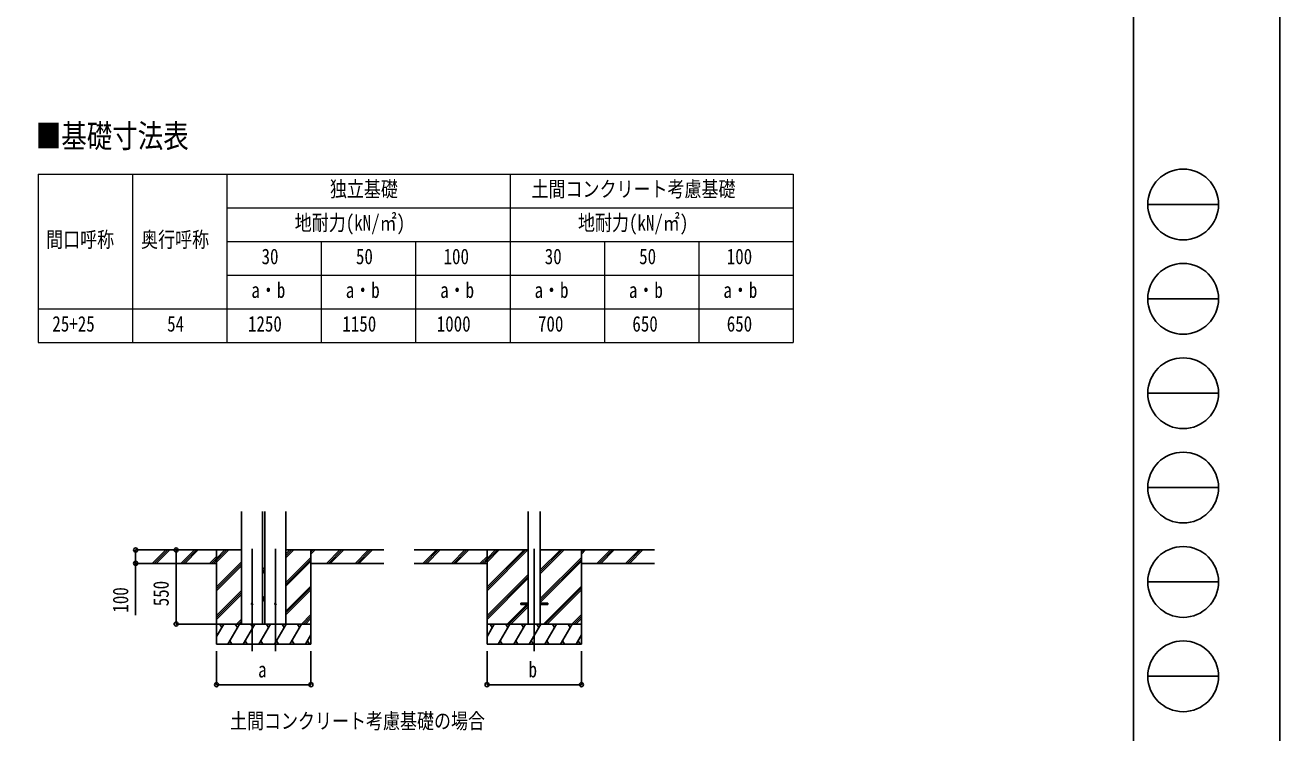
# Model space of a CAD drawing. Units: millimetres, scale not verified. Extents: x -14718 to 14718, y -10395 to 10395.
# Drawn here: x 5413 to 14718, y -6195 to -944 of the extents above; entities that cross this region are included whole.
import ezdxf
from ezdxf.enums import TextEntityAlignment as Align

# ---------------------------------------------------------------- set-up
doc = ezdxf.new("R2010")
doc.units = ezdxf.units.MM
doc.header["$LTSCALE"] = 50
doc.layers.add('0-1_TABLE1', color=7, linetype='Continuous', lineweight=18)
for name, color, linetype in [('0-2_USER1', 3, 'Continuous'), ('0-3_YKK_12', 2, 'Continuous'), ('0-4_YKK_13', 4, 'Continuous'), ('0-5_YKK_A1', 4, 'Continuous'), ('0-6_YKK_D', 6, 'Continuous'), ('0-7_YKK_ZWAK', 7, 'Continuous')]:
    doc.layers.add(name, color=color, linetype=linetype)
doc.styles.add('ＭＳ ゴシック', font='')
doc.styles.get('ＭＳ ゴシック').set_extended_font_data('MS Gothic')

msp = doc.modelspace()

# ---------------------------------------------------------------- linework, layer by layer
at = {"layer": '0-1_TABLE1'}
for p, q in [((5508.57, -2048.95), (11108.57, -2048.95)), ((5508.57, -2048.95), (5508.57, -3298.95)), ((6208.57, -2048.95), (6208.57, -3298.95)), ((6908.57, -2298.95), (11108.57, -2298.95)), ((6908.57, -2548.95), (11108.57, -2548.95)), ((7608.57, -2548.95), (7608.57, -3298.95)), ((8308.57, -2548.95), (8308.57, -3298.95)), ((9708.57, -2548.95), (9708.57, -3298.95)), ((10408.57, -2548.95), (10408.57, -3298.95)), ((6908.57, -2798.95), (11108.57, -2798.95))]:
    msp.add_line(p, q, dxfattribs=at)
for points in [[(6908.57, -2048.95), (6908.57, -2298.95), (6908.57, -3048.95), (6908.57, -3298.95)], [(9008.57, -2048.95), (9008.57, -2548.95), (9008.57, -3298.95)], [(11108.57, -2048.95), (11108.57, -2548.95), (11108.57, -2798.95), (11108.57, -3298.95)], [(5508.57, -3048.95), (6908.57, -3048.95), (11108.57, -3048.95)], [(5508.57, -3298.95), (6208.57, -3298.95), (11108.57, -3298.95)]]:
    msp.add_lwpolyline(points, dxfattribs=at)
at = {"layer": '0-3_YKK_12'}
for p, q in [((7095.82, -4828.29), (7095.82, -5587.5)), ((7269.32, -4828.29), (7269.32, -5587.5)), ((9188.13, -4828.29), (9188.13, -5587.5))]:
    msp.add_line(p, q, dxfattribs=at)
at = {"layer": '0-4_YKK_13'}
for p, q in [((9088.13, -5233), (9088.13, -5242)), ((9088.13, -5233), (9142.93, -5233)), ((9088.13, -5242), (9142.93, -5242)), ((9233.33, -5233), (9288.13, -5233)), ((9233.33, -5242), (9288.13, -5242)), ((9288.13, -5233), (9288.13, -5242))]:
    msp.add_line(p, q, dxfattribs=at)
for centre in [(7095.82, -5237.5), (7269.32, -5237.5)]:
    msp.add_circle(centre, 5, dxfattribs=at)
at = {"layer": '0-5_YKK_A1'}
for p, q in [((7018.07, -5387.44), (7018.07, -4552.15)), ((7173.57, -5387.44), (7173.57, -4552.15)), ((7191.57, -5387.44), (7191.57, -4552.15)), ((7347.07, -5387.44), (7347.07, -4552.15)), ((9142.93, -4552.15), (9142.93, -5387.5)), ((9233.33, -4552.15), (9233.33, -5387.5)), ((7018.07, -4837.5), (6291.62, -4837.5)), ((6358.3, -4936.1), (6456.9, -4837.5)), ((6371.04, -4937.5), (6471.04, -4837.5)), ((6385.19, -4937.5), (6485.19, -4837.5)), ((6570.44, -4936.1), (6669.03, -4837.5)), ((6583.18, -4937.5), (6683.18, -4837.5)), ((6597.32, -4937.5), (6697.32, -4837.5)), ((6832.57, -4928.13), (6923.2, -4837.5)), ((6832.57, -4913.99), (6909.06, -4837.5)), ((6832.57, -4899.85), (6894.92, -4837.5)), ((6832.57, -4837.5), (6832.57, -5537.5)), ((7347.07, -4895), (7404.57, -4837.5)), ((7347.07, -4880.86), (7390.43, -4837.5)), ((7347.07, -4866.71), (7376.28, -4837.5)), ((7347.07, -4837.5), (8073.52, -4837.5)), ((7532.57, -4837.5), (7532.57, -5537.5)), ((7532.57, -4868.94), (7564.01, -4837.5)), ((7532.57, -4854.79), (7549.86, -4837.5)), ((7532.57, -4840.65), (7535.72, -4837.5)), ((7647.85, -4937.5), (7747.85, -4837.5)), ((7661.99, -4937.5), (7762, -4837.5)), ((7676.14, -4937.5), (7776.14, -4837.5)), ((7859.98, -4937.5), (7959.99, -4837.5)), ((7874.13, -4937.5), (7974.13, -4837.5)), ((7888.27, -4937.5), (7988.27, -4837.5)), ((9142.93, -4837.5), (8297.18, -4837.5)), ((8363.86, -4936.1), (8462.46, -4837.5)), ((8376.6, -4937.5), (8476.6, -4837.5)), ((8390.74, -4937.5), (8490.74, -4837.5)), ((8575.99, -4936.1), (8674.59, -4837.5)), ((8588.73, -4937.5), (8688.73, -4837.5)), ((8602.88, -4937.5), (8702.88, -4837.5)), ((8838.13, -5111.98), (9112.61, -4837.5)), ((8838.13, -5126.12), (9126.75, -4837.5)), ((8838.13, -5140.26), (9140.89, -4837.5)), ((8838.13, -4928.13), (8928.76, -4837.5)), ((8838.13, -4913.99), (8914.62, -4837.5)), ((8838.13, -4899.85), (8900.47, -4837.5)), ((8838.13, -4837.5), (8838.13, -5537.5)), ((9233.33, -5014.3), (9410.13, -4837.5)), ((9233.33, -5000.16), (9395.98, -4837.5)), ((9233.33, -4986.01), (9381.84, -4837.5)), ((9233.33, -4837.5), (10079.08, -4837.5)), ((9538.13, -4837.5), (9538.13, -5537.5)), ((9538.13, -4868.94), (9569.56, -4837.5)), ((9538.13, -4854.79), (9555.42, -4837.5)), ((9538.13, -4840.65), (9541.28, -4837.5)), ((9653.41, -4937.5), (9753.41, -4837.5)), ((9667.55, -4937.5), (9767.55, -4837.5)), ((9681.69, -4937.5), (9781.7, -4837.5)), ((9865.54, -4937.5), (9965.54, -4837.5)), ((9879.68, -4937.5), (9979.69, -4837.5)), ((9893.83, -4937.5), (9993.83, -4837.5)), ((6782.57, -4936.1), (6832.57, -4886.1)), ((6795.31, -4937.5), (6832.57, -4900.24)), ((6809.45, -4937.5), (6832.57, -4914.38)), ((6832.57, -5111.98), (7018.07, -4926.48)), ((7347.07, -5078.84), (7532.57, -4893.35)), ((7347.07, -5092.99), (7532.57, -4907.49)), ((7347.07, -5107.13), (7532.57, -4921.63)), ((8788.13, -4936.1), (8838.13, -4886.1)), ((8800.87, -4937.5), (8838.13, -4900.24)), ((8815.01, -4937.5), (8838.13, -4914.38)), ((9233.33, -5198.14), (9538.13, -4893.35)), ((9233.33, -5212.29), (9538.13, -4907.49)), ((9233.33, -5226.43), (9538.13, -4921.63)), ((6832.57, -4937.5), (6291.62, -4937.5)), ((6832.57, -5126.12), (7018.07, -4940.62)), ((6832.57, -5140.26), (7018.07, -4954.76)), ((7173.57, -4983.11), (7191.57, -4965.11)), ((7173.57, -4997.25), (7191.57, -4979.25)), ((7173.57, -5011.4), (7191.57, -4993.4)), ((7532.57, -4937.5), (8073.52, -4937.5)), ((8838.13, -4937.5), (8297.18, -4937.5)), ((8838.13, -5324.11), (9142.93, -5019.31)), ((9538.13, -4937.5), (10079.08, -4937.5)), ((7347.07, -5290.98), (7532.57, -5105.48)), ((8838.13, -5338.25), (9142.93, -5033.45)), ((8838.13, -5352.39), (9142.93, -5047.59)), ((9256.1, -5387.5), (9538.13, -5105.48)), ((6832.57, -5324.11), (7018.07, -5138.61)), ((6832.57, -5338.25), (7018.07, -5152.75)), ((6832.57, -5352.39), (7018.07, -5166.89)), ((7173.57, -5195.24), (7191.57, -5177.24)), ((7173.57, -5209.38), (7191.57, -5191.38)), ((7173.57, -5223.53), (7191.57, -5205.53)), ((7347.07, -5305.12), (7532.57, -5119.62)), ((7347.07, -5319.26), (7532.57, -5133.76)), ((9270.24, -5387.5), (9538.13, -5119.62)), ((9284.39, -5387.5), (9538.13, -5133.76)), ((8986.87, -5387.5), (9132.37, -5242)), ((9001.01, -5387.5), (9142.93, -5245.58)), ((9015.15, -5387.5), (9142.93, -5259.73)), ((9141.37, -5233), (9142.93, -5231.44)), ((7532.57, -5387.5), (6832.57, -5387.5)), ((6832.57, -5387.5), (7330.57, -5387.5)), ((6832.57, -5480.52), (6886.28, -5387.5)), ((6871.28, -5413.48), (6856.28, -5387.5)), ((6915.14, -5537.5), (7001.75, -5387.5)), ((6986.75, -5413.48), (6971.75, -5387.5)), ((6981.31, -5387.5), (7018.07, -5350.74)), ((6995.45, -5387.5), (7018.07, -5364.88)), ((7009.6, -5387.5), (7018.07, -5379.03)), ((7030.62, -5537.5), (7117.22, -5387.5)), ((7102.22, -5413.48), (7087.22, -5387.5)), ((7146.09, -5537.5), (7232.69, -5387.5)), ((7217.69, -5413.48), (7202.69, -5387.5)), ((7261.56, -5537.5), (7348.16, -5387.5)), ((7333.16, -5413.48), (7318.16, -5387.5)), ((7377.03, -5537.5), (7463.63, -5387.5)), ((7448.63, -5413.48), (7433.63, -5387.5)), ((7462.68, -5387.5), (7532.57, -5317.61)), ((7476.82, -5387.5), (7532.57, -5331.75)), ((7490.96, -5387.5), (7532.57, -5345.89)), ((9538.13, -5387.5), (8838.13, -5387.5)), ((8838.13, -5387.5), (9336.13, -5387.5)), ((8838.13, -5480.52), (8891.83, -5387.5)), ((8876.83, -5413.48), (8861.83, -5387.5)), ((8920.7, -5537.5), (9007.3, -5387.5)), ((8992.3, -5413.48), (8977.3, -5387.5)), ((9036.17, -5537.5), (9122.78, -5387.5)), ((9107.78, -5413.48), (9092.78, -5387.5)), ((9151.64, -5537.5), (9238.25, -5387.5)), ((9223.25, -5413.48), (9208.24, -5387.5)), ((9267.11, -5537.5), (9353.72, -5387.5)), ((9338.72, -5413.48), (9323.71, -5387.5)), ((9382.58, -5537.5), (9469.19, -5387.5)), ((9454.19, -5413.48), (9439.19, -5387.5)), ((9468.24, -5387.5), (9538.13, -5317.61)), ((9482.38, -5387.5), (9538.13, -5331.75)), ((9496.52, -5387.5), (9538.13, -5345.89)), ((7492.5, -5537.5), (7532.57, -5468.09)), ((9498.06, -5537.5), (9538.13, -5468.09)), ((6832.57, -5537.5), (7532.57, -5537.5)), ((6930.14, -5511.52), (6945.14, -5537.5)), ((7045.61, -5511.52), (7060.61, -5537.5)), ((7161.08, -5511.52), (7176.08, -5537.5)), ((7276.56, -5511.52), (7291.56, -5537.5)), ((7392.02, -5511.52), (7407.02, -5537.5)), ((7507.5, -5511.52), (7522.5, -5537.5)), ((8838.13, -5537.5), (9538.13, -5537.5)), ((8935.7, -5511.52), (8950.7, -5537.5)), ((9051.17, -5511.52), (9066.17, -5537.5)), ((9166.64, -5511.52), (9181.64, -5537.5)), ((9282.11, -5511.52), (9297.11, -5537.5)), ((9397.58, -5511.52), (9412.58, -5537.5)), ((9513.05, -5511.52), (9528.05, -5537.5))]:
    msp.add_line(p, q, dxfattribs=at)
at = {"layer": '0-6_YKK_D'}
for p, q in [((6290.62, -4837.5), (6231.57, -4837.5)), ((6518.51, -4837.5), (6533.57, -4837.5)), ((6532.57, -4837.5), (6532.57, -5387.5)), ((6290.62, -4937.5), (6231.57, -4937.5)), ((6831.57, -5387.5), (6531.57, -5387.5)), ((6832.57, -5589.5), (6832.57, -5838.5)), ((7532.57, -5588.5), (7532.57, -5838.5)), ((8838.13, -5589.5), (8838.13, -5838.5)), ((9538.13, -5588.5), (9538.13, -5838.5)), ((7532.57, -5837.5), (6832.57, -5837.5)), ((9538.13, -5837.5), (8838.13, -5837.5))]:
    msp.add_line(p, q, dxfattribs=at)
msp.add_lwpolyline([(6232.57, -4837.5), (6232.57, -4937.5), (6232.57, -5322.6)], dxfattribs=at)
for centre in [(6232.57, -4837.5), (6532.57, -4837.5), (6232.57, -4937.5), (6532.57, -5387.5), (6832.57, -5837.5), (7532.57, -5837.5), (8838.13, -5837.5), (9538.13, -5837.5)]:
    msp.add_circle(centre, 14.88, dxfattribs=at)
at = {"layer": '0-7_YKK_ZWAK'}
for p, q in [((13632.57, 9712.5), (13632.57, -8837.5)), ((13737.57, -2275), (14262.57, -2275)), ((13737.57, -2975), (14262.57, -2975)), ((13737.57, -3675), (14262.57, -3675)), ((13737.57, -4375), (14262.57, -4375)), ((13737.57, -5075), (14262.57, -5075)), ((13737.57, -5775), (14262.57, -5775))]:
    msp.add_line(p, q, dxfattribs=at)
msp.add_lwpolyline([(-14717.5, -10395), (14717.5, -10395), (14717.5, 10395), (-14717.5, 10395)], close=True, dxfattribs=at)
for centre in [(14000.07, -2275), (14000.07, -2975), (14000.07, -3675), (14000.07, -4375), (14000.07, -5075), (14000.07, -5775)]:
    msp.add_circle(centre, 262.5, dxfattribs=at)

# ---------------------------------------------------------------- texts
at = {"layer": '0-1_TABLE1', "style": 'ＭＳ ゴシック', "width": 0.8}
for s, p in [('独立基礎', (7672.97, -2252.7)), ('土間コンクリート考慮基礎', (9168.17, -2252.7)), ('地耐力(kN/㎡)', (7412.57, -2502.7)), ('地耐力(kN/㎡)', (9512.57, -2502.7)), ('間口呼称', (5568.77, -2627.7)), ('奥行呼称', (6272.97, -2627.7)), ('30', (7166.17, -2752.7)), ('50', (7866.17, -2752.7)), ('100', (8515.77, -2752.7)), ('30', (9266.17, -2752.7)), ('50', (9966.17, -2752.7)), ('100', (10615.77, -2752.7)), ('a・b', (7090.57, -3002.7)), ('a・b', (7790.57, -3002.7)), ('a・b', (8490.57, -3002.7)), ('a・b', (9190.57, -3002.7)), ('a・b', (9890.57, -3002.7)), ('a・b', (10590.57, -3002.7)), ('25+25', (5614.97, -3252.7)), ('54', (6466.17, -3252.7)), ('1250', (7065.37, -3252.7)), ('1150', (7765.37, -3252.7)), ('1000', (8465.37, -3252.7)), ('700', (9215.77, -3252.7)), ('650', (9915.77, -3252.7)), ('650', (10615.77, -3252.7))]:
    msp.add_text(s, height=115.5, dxfattribs=at).set_placement(p, align=Align.BOTTOM_LEFT)
at = {"layer": '0-2_USER1', "style": 'ＭＳ ゴシック', "width": 0.8}
for s, height, p in [('■基礎寸法表', 173.2, (5492.29, -1905.3)), ('土間コンクリート考慮基礎の場合', 115.5, (6932.5, -6198.5))]:
    msp.add_text(s, height=height, dxfattribs=at).set_placement(p, align=Align.BOTTOM_LEFT)
at = {"layer": '0-6_YKK_D', "style": 'ＭＳ ゴシック', "width": 0.8}
for s, p in [('550', (6512.57, -5255.3)), ('100', (6212.57, -5302.6))]:
    msp.add_text(s, height=115.5, rotation=90, dxfattribs=at).set_placement(p, align=Align.BOTTOM_LEFT)
for s, p in [('b', (9146.13, -5817.5)), ('a', (7140.57, -5817.5))]:
    msp.add_text(s, height=115.5, dxfattribs=at).set_placement(p, align=Align.BOTTOM_LEFT)

doc.saveas('drawing.dxf')
